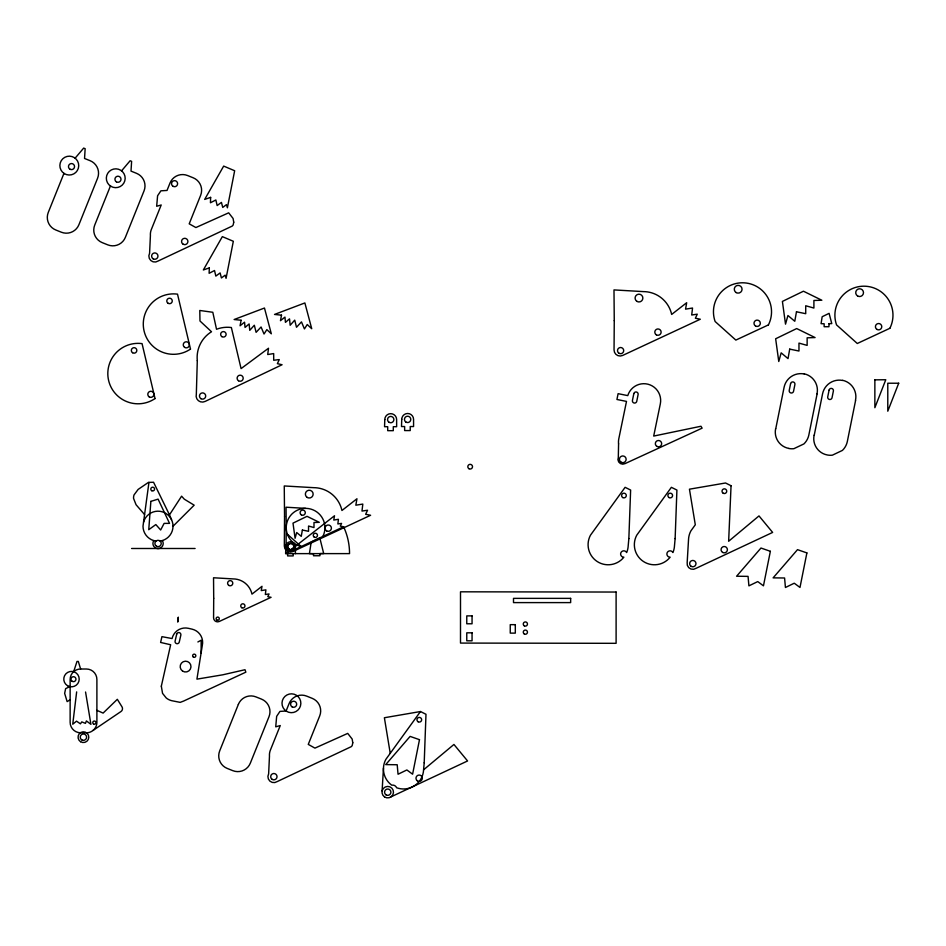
<?xml version="1.0" encoding="UTF-8"?>
<svg xmlns="http://www.w3.org/2000/svg" width="946" height="946" viewBox="0 0 946 946"><rect width="100%" height="100%" fill="white"/><g stroke="black" fill="none" stroke-linecap="round" stroke-linejoin="round"><path stroke-width="1.42" d="M286.236 527.43L286.094 547.261A4.009 4.009 0 0 0 291.794 550.927L343.599 526.768A63.5 63.5 0 0 1 349.547 553.611L285.609 553.635L285.858 546.504M424.21 762.819L425.984 714.277L420.462 711.534L384.383 717.742L390.237 753.323M628.854 538.605L630.627 490.063L625.105 487.32L590.458 535.223A20.079 20.079 0 0 0 623.887 557.182A3.181 3.181 0 0 1 620.671 554.557A3.181 3.181 0 0 1 622.787 550.998A3.181 3.181 0 0 1 626.63 552.57A20.079 20.079 0 0 0 628.215 545.594L628.854 538.522M675.137 538.605L676.91 490.063L671.376 487.32L636.729 535.223A20.079 20.079 0 0 0 670.158 557.182A3.181 3.181 0 0 1 666.942 554.557A3.181 3.181 0 0 1 669.07 550.998A3.181 3.181 0 0 1 672.902 552.57A20.079 20.079 0 0 0 674.498 545.594L675.137 538.522M201.131 653.059L201.155 640.229L197.868 641.967M382.101 791.081L383.449 768.235M420.462 711.534L385.814 759.437A20.079 20.079 0 0 0 391.774 785.192A4.245 4.245 0 0 1 396.622 787.758A20.079 20.079 0 0 0 423.583 769.819L424.21 762.736M76.65 691.893L72.747 724.21L76.531 721.159L80.434 723.844L81.782 721.893L85.436 723.359L86.417 720.923L90.922 724.34L85.554 692.011M148.948 482.413L143 526.201A15.006 15.006 0 0 0 156.007 541.065M775.755 428.739L784.092 387.304A17.04 17.04 0 0 1 804.147 373.966M817.119 393.867L808.783 435.302A17.229 17.229 0 0 1 803.934 443.911L793.895 448.676A16.721 16.721 0 0 1 788.798 448.475M814.234 435.231L822.571 393.796A17.04 17.04 0 0 1 842.626 380.458M855.61 400.359L847.273 441.782A17.229 17.229 0 0 1 842.425 450.402L832.385 455.168A16.721 16.721 0 0 1 827.289 454.967A16.567 16.567 0 0 1 814.116 435.207M73.67 671.636L77.004 661.443L78.317 661.443L80.611 669.011A10.465 10.465 0 0 0 70.134 679.476L70.134 722.318A10.465 10.465 0 0 0 80.351 732.783M63.961 173.366L48.27 212.424A13.492 13.492 0 0 0 55.755 229.973L61.36 232.219A13.492 13.492 0 0 0 78.908 224.734L97.58 178.238A13.492 13.492 0 0 0 90.095 160.69L84.549 158.467L85.152 148.699L83.662 148.096L75.124 158.183M110.422 186.019L94.73 225.077A13.492 13.492 0 0 0 102.215 242.625L107.82 244.872A13.492 13.492 0 0 0 125.357 237.375L144.04 190.879A13.492 13.492 0 0 0 136.543 173.343L131.009 171.108L131.612 161.352L130.122 160.749L121.585 170.836M171.545 519.721L169.476 514.837L181.597 496.177L184.304 499.181L194.167 505.176L173.012 526.26A15.006 15.006 0 0 1 160.099 541.053M423.583 769.819L453.938 744.455L467.572 760.962L391.1 796.816M286.047 553.611L334.506 515.759L333.761 520.052L338.42 519.307L337.852 523.954L341.577 523.398L340.3 526.106L343.599 526.768M70.134 699.768L67.142 701.625L64.647 693.371L65.641 688.617L70.134 686.512M874.861 379.854L885.775 379.736L874.861 407.714L874.861 379.736M131.589 548.491L195.101 548.491M80.611 669.011L86.429 669.011A10.465 10.465 0 0 1 96.894 679.476L96.894 722.318A10.465 10.465 0 0 1 93.015 730.454M80.611 732.783L86.429 732.783A10.465 10.465 0 0 0 91.549 731.447L120.982 711.522A3.477 3.477 0 0 0 121.987 706.816L117.328 699.319L103.102 713.095L96.894 710.34M305.582 508.357L286.047 507.222L286.224 527.714M287.336 534.171L301.159 546.552A19.358 19.358 0 0 1 287.146 521.814A19.358 19.358 0 0 1 312.913 509.799A19.358 19.358 0 0 1 322.87 536.429M144.584 514.565L136.058 504.726L133.575 498.447A8.644 8.644 0 0 1 134.048 494.912L138.128 489.425L148.392 482.425L153.559 482.259L169.5 514.884M295.412 546.504A4.777 4.777 0 0 1 288.246 550.643A4.777 4.777 0 0 1 288.246 542.365A4.777 4.777 0 0 1 295.412 546.504L295.412 553.635M293.201 553.635L293.201 555.917L287.619 555.917L287.619 553.635M143.544 522.192A15.006 15.006 0 0 1 160.004 511.313A15.006 15.006 0 0 1 173.012 526.142M162.298 540.58A5.144 5.144 0 0 1 161.47 547.332A5.144 5.144 0 0 1 154.671 547.356A5.144 5.144 0 0 1 153.808 540.604M842.661 380.316A16.756 16.756 0 0 1 855.48 400.324M788.81 448.416A16.567 16.567 0 0 1 775.637 428.715M804.183 373.824A16.756 16.756 0 0 1 817.001 393.832M213.713 598.262L213.571 617.809A4.009 4.009 0 0 0 219.283 621.475L271.076 597.316L267.789 596.654L269.066 593.946L265.341 594.502L265.897 589.843L261.25 590.588L261.995 586.307L251.979 594.123A19.358 19.358 0 0 0 233.071 578.905L213.536 577.77L213.713 598.262M284.545 516.693L284.332 546.019A6.019 6.019 0 0 0 292.893 551.518L370.596 515.274L365.653 514.281L367.568 510.225L361.987 511.065L362.815 504.076L355.838 505.199L356.949 498.767L341.944 510.497A29.03 29.03 0 0 0 313.575 487.663L284.261 485.96L284.545 516.693M614.261 320.647L614.049 349.973A6.019 6.019 0 0 0 622.61 355.46L700.312 319.228L695.369 318.234L697.285 314.167L691.703 315.006L692.543 308.029L685.554 309.141L686.678 302.72L671.66 314.439A29.03 29.03 0 0 0 643.304 291.605L613.989 289.914L614.261 320.647M233.733 222.192L233.177 224.876A3.784 3.784 0 0 1 232.137 226.118L158.183 260.99A5.936 5.936 0 0 1 149.586 253.256L150.414 235.589A13.492 13.492 0 0 1 151.336 229.511L161.198 204.986L156.669 206.263L157.592 195.763L160.903 190.82L167.028 190.453L170.02 183.016A13.492 13.492 0 0 1 187.568 175.53L193.161 177.777A13.492 13.492 0 0 1 200.647 195.325L189.2 223.824L195.881 227.548L228.672 212.826L233.094 218.479L233.733 222.192M352.787 742.752L352.231 745.448A3.784 3.784 0 0 1 351.203 746.69L277.237 781.562A5.936 5.936 0 0 1 268.64 773.828L269.468 756.161A13.492 13.492 0 0 1 270.402 750.083L280.252 725.558L275.735 726.835L276.658 716.335L279.957 711.392L286.094 711.025L289.086 703.588A13.492 13.492 0 0 1 306.622 696.102L312.227 698.349A13.492 13.492 0 0 1 319.713 715.897L308.266 744.396L314.935 748.12L347.726 733.398L352.16 739.051L352.787 742.752M618.578 443.851L618.317 457.367A4.86 4.86 0 0 0 625.022 463.623L702.121 428.16L700.939 426.256L653.698 436.071L660.32 403.907A16.815 16.815 0 0 0 648.01 384.218A16.815 16.815 0 0 0 627.766 395.617L618.105 393.666L616.934 399.484L626.5 401.411L618.826 438.637A16.815 16.815 0 0 0 618.578 443.851M829.003 323.662L828.944 326.725L824.143 326.725L824.143 323.78L821.069 323.662L822.169 316.721L829.098 313.351L831.771 323.603L829.003 323.662M197.3 360.674L196.33 394.222A6.22 6.22 0 0 0 205.116 401.435L282.074 364.742L277.379 363.654L279.271 359.586L273.701 360.26L273.678 353.579L267.718 354.525L268.51 348.246L241.076 368.609L231.368 327.529A30.225 30.225 0 0 0 216.528 329.267L212.803 312.275L199.783 310.477L199.984 320.99L211.514 331.75A30.225 30.225 0 0 0 197.3 360.674M210.639 197.371L210.45 202.763L215.854 199.973L217.154 205.566L221.435 202.397L222.736 207.422L226.461 204.632L227.395 207.801L234.655 170.741L223.67 166.094L204.679 199.417L210.639 197.371M209.314 267.907L209.125 273.299L214.529 270.509L215.83 276.102L220.111 272.933L221.423 277.958L225.148 275.168L226.07 278.337L233.331 241.277L222.345 236.63L203.355 269.953L209.314 267.907M384.797 419.575L384.549 426.705L387.706 426.705L387.706 430.678L393.288 430.678L393.288 426.705L396.634 426.705L396.634 419.575A5.913 5.913 0 0 0 390.722 413.662A5.913 5.913 0 0 0 384.797 419.575M401.743 419.409L401.494 426.54L404.64 426.54L404.64 430.572L410.221 430.572L410.221 426.54L413.568 426.54L413.568 419.409A5.913 5.913 0 0 0 407.655 413.485A5.913 5.913 0 0 0 401.743 419.409M319.996 553.587L319.925 555.751L313.504 555.751L313.504 553.741L309.425 553.587L311.187 542.2L319.843 538.038L323.686 553.505L319.996 553.587M161.328 686.193L162.546 693.359L166.2 697.935A13.611 13.611 0 0 0 171.865 700.726L180.189 702.37L183.583 701.081L245.854 672.157L245.002 669.721L222.724 674.817L196.922 679.145L202.302 645.432A13.611 13.611 0 0 0 192.05 629.149L188.36 628.31A13.611 13.611 0 0 0 172.066 638.55L161.932 636.658L160.607 642.452L170.658 644.746L161.328 686.193M731.057 485.736L728.645 541.266L758.999 515.913L772.634 532.421L696.173 568.262A5.735 5.735 0 0 1 687.174 562.539L688.522 539.693A20.079 20.079 0 0 1 690.887 530.895L695.298 524.782L689.445 489.188L725.535 482.992L731.057 485.736M150.863 501.38L148.758 529.689L155.83 524.569L160.654 529.997L164.119 523.375L169.535 523.375L158.088 499.121L150.863 501.38M302.377 530.032L301.254 536.358L296.677 532.515L295.081 538.286L293 523.138L307.024 516.327L319.287 522.334L313.989 522.499L313.989 527.549L308.538 526.023L308.538 531.309L302.377 530.032M789.709 349.109L788.03 358.617L781.171 352.846L778.771 361.502L775.649 338.774L796.686 328.558L815.074 337.568L807.139 337.817L807.139 345.385L798.968 343.102L798.968 351.037L789.709 349.109M796.473 311.778L794.782 321.273L787.935 315.503L785.523 324.159L782.401 301.431L803.438 291.214L821.838 300.237L813.903 300.473L813.903 308.053L805.72 305.759L805.72 313.694L796.473 311.778M241.112 320.245L240.071 325.779L244.553 322.172L245.038 327.458L249.129 323.934L249.768 330.343L254.332 325.223L256.094 332.353L261.072 326.985L264.029 334.033L266.843 329.622L271.325 333.796L264.466 308.029L234.123 319.523L241.112 320.245M281.506 315.16L280.465 320.694L284.959 317.087L285.432 322.373L289.523 318.849L290.162 325.258L294.738 320.126L296.5 327.269L301.467 321.888L304.435 328.948L307.237 324.537L311.731 328.711L304.872 302.945L274.529 314.439L281.506 315.16M419.492 739.677L412.598 774.195L406.875 769.961L398.041 774.23L397.202 764.746L385.732 764.605L410.103 736.402L419.492 739.677M770.363 551.305L763.457 585.834L757.746 581.589L748.901 585.858L748.061 576.374L736.591 576.232L760.974 548.03L770.363 551.305M806.891 552.925L799.985 587.454L794.262 583.209L785.428 587.49L784.589 577.994L773.119 577.864L797.502 549.65L806.891 552.925M633.796 393.725L632.448 400.43A2.199 2.199 0 0 0 634.163 403.02A2.199 2.199 0 0 0 636.753 401.305L638.101 394.588A2.199 2.199 0 0 0 636.386 391.999A2.199 2.199 0 0 0 633.796 393.725M790.584 383.674L789.236 390.379A2.199 2.199 0 0 0 790.962 392.968A2.199 2.199 0 0 0 793.552 391.254L794.9 384.549A2.199 2.199 0 0 0 793.174 381.959A2.199 2.199 0 0 0 790.584 383.674M829.074 390.166L827.726 396.871A2.199 2.199 0 0 0 829.441 399.46A2.199 2.199 0 0 0 832.031 397.746L833.379 391.029A2.199 2.199 0 0 0 831.664 388.439A2.199 2.199 0 0 0 829.074 390.166M176.677 634.21L175.105 641.092A2.14 2.14 0 0 0 176.713 643.647A2.14 2.14 0 0 0 179.267 642.038L180.84 635.156A2.14 2.14 0 0 0 179.232 632.602A2.14 2.14 0 0 0 176.677 634.21M898.7 383.225L887.786 411.203L887.786 383.225L898.7 383.225M238.368 704.368L219.697 750.864A13.492 13.492 0 0 0 227.182 768.412L232.787 770.659A13.492 13.492 0 0 0 250.323 763.174L269.007 716.678A13.492 13.492 0 0 0 261.522 699.129L255.917 696.883A13.492 13.492 0 0 0 238.368 704.368M768.412 324.904L735.846 340.087L715.117 321.498A29.03 29.03 0 0 1 744.336 282.842A29.03 29.03 0 0 1 768.412 324.904M889.855 328.309L857.289 343.493L836.56 324.916A29.03 29.03 0 0 1 865.779 286.248A29.03 29.03 0 0 1 889.855 328.309M570.651 598.369L513.501 598.369L513.501 602.602L570.651 602.602L570.651 598.369M472.054 615.881L466.768 615.881L466.768 623.781L472.054 623.781L472.054 615.881M178.274 617.348L177.789 621.818L178.274 617.348M515.31 624.656L510.249 624.656L510.249 633.122L515.31 633.122L515.31 624.656M472.054 632.815L466.768 632.815L466.768 640.809L472.054 640.809L472.054 632.815M616.106 592.042L460.501 591.818L460.501 643.079L616.106 643.315L616.106 592.042M190.501 349.074L177.517 294.147A30.225 30.225 0 0 0 144.088 331.041A30.225 30.225 0 0 0 190.501 349.074M155.038 398.562L142.054 343.623A30.225 30.225 0 0 0 108.624 380.529A30.225 30.225 0 0 0 155.038 398.562M722.638 552.429A3.181 3.181 0 0 0 727.403 549.673A3.181 3.181 0 0 0 722.638 546.93A3.181 3.181 0 0 0 722.638 552.429M723.205 493.233A2.353 2.353 0 0 0 726.729 491.187A2.353 2.353 0 0 0 723.205 489.153A2.353 2.353 0 0 0 723.205 493.233M691.219 566.37A3.181 3.181 0 0 0 695.984 563.615A3.181 3.181 0 0 0 691.219 560.872A3.181 3.181 0 0 0 691.219 566.37M669.058 497.561A2.353 2.353 0 0 0 672.582 495.527A2.353 2.353 0 0 0 669.058 493.493A2.353 2.353 0 0 0 669.058 497.561M622.775 497.561A2.353 2.353 0 0 0 626.299 495.527A2.353 2.353 0 0 0 622.775 493.493A2.353 2.353 0 0 0 622.775 497.561M156.48 546.244A3.181 3.181 0 0 0 161.234 543.489A3.181 3.181 0 0 0 156.48 540.734A3.181 3.181 0 0 0 156.48 546.244M151.727 490.702A1.892 1.892 0 0 0 154.565 489.094A1.892 1.892 0 0 0 151.75 487.438A1.892 1.892 0 0 0 151.727 490.702M272.271 779.421A3.181 3.181 0 0 0 277.036 776.678A3.181 3.181 0 0 0 272.271 773.923A3.181 3.181 0 0 0 272.271 779.421M286.472 711.274A9.425 9.425 0 0 0 300.852 703.528A9.425 9.425 0 0 0 286.957 694.955A9.425 9.425 0 0 0 286.472 711.274M292.101 706.863A3.039 3.039 0 0 0 296.677 704.285A3.039 3.039 0 0 0 292.148 701.601A3.039 3.039 0 0 0 292.101 706.863M67.568 685.744A7.71 7.71 0 0 0 79.204 679.181A7.71 7.71 0 0 0 67.698 672.393A7.71 7.71 0 0 0 67.568 685.744M80.564 741.711A5.369 5.369 0 0 0 88.794 737.383A5.369 5.369 0 0 0 80.93 732.417A5.369 5.369 0 0 0 80.564 741.711M81.841 739.914A3.181 3.181 0 0 0 86.606 737.171A3.181 3.181 0 0 0 81.841 734.415A3.181 3.181 0 0 0 81.841 739.914M72.109 681.262A2.483 2.483 0 0 0 75.952 679.334A2.483 2.483 0 0 0 72.357 676.969A2.483 2.483 0 0 0 72.109 681.262M93.571 723.986A1.585 1.585 0 0 0 95.948 722.614A1.585 1.585 0 0 0 93.571 721.242A1.585 1.585 0 0 0 93.571 723.986M183.146 244.222A3.181 3.181 0 0 0 187.911 241.466A3.181 3.181 0 0 0 183.146 238.723A3.181 3.181 0 0 0 183.146 244.222M656.914 446.406A3.181 3.181 0 0 0 661.668 443.662A3.181 3.181 0 0 0 656.914 440.907A3.181 3.181 0 0 0 656.914 446.406M620.966 462.145A3.358 3.358 0 0 0 626.134 459.46A3.358 3.358 0 0 0 621.226 456.327A3.358 3.358 0 0 0 620.966 462.145M618.861 353.177A3.11 3.11 0 0 0 623.698 350.824A3.11 3.11 0 0 0 619.24 347.809A3.11 3.11 0 0 0 618.861 353.177M656.382 334.86A3.181 3.181 0 0 0 661.136 332.105A3.181 3.181 0 0 0 656.382 329.362A3.181 3.181 0 0 0 656.382 334.86M637.001 301.419A3.89 3.89 0 0 0 642.866 298.108A3.89 3.89 0 0 0 637.06 294.679A3.89 3.89 0 0 0 637.001 301.419M241.798 607.734A2.117 2.117 0 0 0 244.967 605.901A2.117 2.117 0 0 0 241.798 604.068A2.117 2.117 0 0 0 241.798 607.734M228.873 585.444A2.59 2.59 0 0 0 232.787 583.233A2.59 2.59 0 0 0 228.92 580.95A2.59 2.59 0 0 0 228.873 585.444M216.918 620.032A1.585 1.585 0 0 0 219.295 618.66A1.585 1.585 0 0 0 216.918 617.289A1.585 1.585 0 0 0 216.918 620.032M405.846 422.011A3.181 3.181 0 0 0 410.789 419.61A3.181 3.181 0 0 0 406.236 416.524A3.181 3.181 0 0 0 405.846 422.011M736.189 292.586A3.89 3.89 0 0 0 742.054 289.275A3.89 3.89 0 0 0 736.26 285.858A3.89 3.89 0 0 0 736.189 292.586M755.57 326.027A3.181 3.181 0 0 0 760.336 323.284A3.181 3.181 0 0 0 755.57 320.528A3.181 3.181 0 0 0 755.57 326.027M877.013 329.445A3.181 3.181 0 0 0 881.778 326.689A3.181 3.181 0 0 0 877.013 323.934A3.181 3.181 0 0 0 877.013 329.445M857.632 296.003A3.89 3.89 0 0 0 863.497 292.692A3.89 3.89 0 0 0 857.703 289.263A3.89 3.89 0 0 0 857.632 296.003M301.384 514.896A2.59 2.59 0 0 0 305.298 512.685A2.59 2.59 0 0 0 301.431 510.402A2.59 2.59 0 0 0 301.384 514.896M314.309 537.186A2.117 2.117 0 0 0 317.478 535.353A2.117 2.117 0 0 0 314.309 533.52A2.117 2.117 0 0 0 314.309 537.186M289.05 549.259A3.181 3.181 0 0 0 293.804 546.504A3.181 3.181 0 0 0 289.05 543.761A3.181 3.181 0 0 0 289.05 549.259M524.297 633.974A2.105 2.105 0 0 0 527.466 632.188A2.105 2.105 0 0 0 524.332 630.343A2.105 2.105 0 0 0 524.297 633.974M524.297 625.838A2.105 2.105 0 0 0 527.466 624.053A2.105 2.105 0 0 0 524.332 622.196A2.105 2.105 0 0 0 524.297 625.838M389.125 422.33A3.181 3.181 0 0 0 393.891 419.575A3.181 3.181 0 0 0 389.125 416.831A3.181 3.181 0 0 0 389.125 422.33M307.273 497.466A3.89 3.89 0 0 0 313.15 494.155A3.89 3.89 0 0 0 307.344 490.738A3.89 3.89 0 0 0 307.273 497.466M326.654 530.907A3.181 3.181 0 0 0 331.419 528.164A3.181 3.181 0 0 0 326.654 525.408A3.181 3.181 0 0 0 326.654 530.907M289.322 549.354A3.11 3.11 0 0 0 293.993 546.658A3.11 3.11 0 0 0 289.322 543.962A3.11 3.11 0 0 0 289.322 549.354M200.99 398.715A3.134 3.134 0 0 0 205.708 396.055A3.134 3.134 0 0 0 201.049 393.288A3.134 3.134 0 0 0 200.99 398.715M221.861 336.61A2.743 2.743 0 0 0 226.118 334.506A2.743 2.743 0 0 0 222.168 331.869A2.743 2.743 0 0 0 221.861 336.61M238.487 380.765A3.051 3.051 0 0 0 243.193 378.388A3.051 3.051 0 0 0 238.782 375.491A3.051 3.051 0 0 0 238.487 380.765M149.172 396.859A3.051 3.051 0 0 0 153.879 394.482A3.051 3.051 0 0 0 149.468 391.585A3.051 3.051 0 0 0 149.172 396.859M132.546 352.704A2.743 2.743 0 0 0 136.815 350.599A2.743 2.743 0 0 0 132.854 347.962A2.743 2.743 0 0 0 132.546 352.704M184.624 347.371A3.051 3.051 0 0 0 189.342 344.994A3.051 3.051 0 0 0 184.931 342.097A3.051 3.051 0 0 0 184.624 347.371M168.01 303.228A2.743 2.743 0 0 0 172.267 301.124A2.743 2.743 0 0 0 168.317 298.487A2.743 2.743 0 0 0 168.01 303.228M193.433 657.115A1.585 1.585 0 0 0 195.822 655.744A1.585 1.585 0 0 0 193.433 654.36A1.585 1.585 0 0 0 193.433 657.115M182.566 671.081A5.404 5.404 0 0 0 190.974 666.965A5.404 5.404 0 0 0 183.205 661.739A5.404 5.404 0 0 0 182.566 671.081M110.8 186.267A9.425 9.425 0 0 0 125.168 178.522A9.425 9.425 0 0 0 111.285 169.949A9.425 9.425 0 0 0 110.8 186.267M116.417 181.857A3.039 3.039 0 0 0 121.005 179.267A3.039 3.039 0 0 0 116.476 176.595A3.039 3.039 0 0 0 116.417 181.857M153.205 258.849A3.181 3.181 0 0 0 157.97 256.106A3.181 3.181 0 0 0 153.205 253.351A3.181 3.181 0 0 0 153.205 258.849M173.035 186.291A3.039 3.039 0 0 0 177.612 183.713A3.039 3.039 0 0 0 173.094 181.029A3.039 3.039 0 0 0 173.035 186.291M64.34 173.615A9.425 9.425 0 0 0 78.719 165.869A9.425 9.425 0 0 0 64.825 157.296A9.425 9.425 0 0 0 64.34 173.615M69.969 169.204A3.039 3.039 0 0 0 74.545 166.626A3.039 3.039 0 0 0 70.016 163.942A3.039 3.039 0 0 0 69.969 169.204M468.991 468.731A2.353 2.353 0 0 0 472.515 466.685A2.353 2.353 0 0 0 468.991 464.652A2.353 2.353 0 0 0 468.991 468.731M417.375 780.852A3.181 3.181 0 0 0 422.318 778.452A3.181 3.181 0 0 0 417.765 775.365A3.181 3.181 0 0 0 417.375 780.852M418.132 721.774A2.353 2.353 0 0 0 421.656 719.74A2.353 2.353 0 0 0 418.132 717.707A2.353 2.353 0 0 0 418.132 721.774M384.525 796.91A5.735 5.735 0 0 0 393.465 792.571A5.735 5.735 0 0 0 385.235 787.001A5.735 5.735 0 0 0 384.525 796.91M385.956 794.794A3.181 3.181 0 0 0 390.911 792.393A3.181 3.181 0 0 0 386.358 789.307A3.181 3.181 0 0 0 385.956 794.794"/></g></svg>
